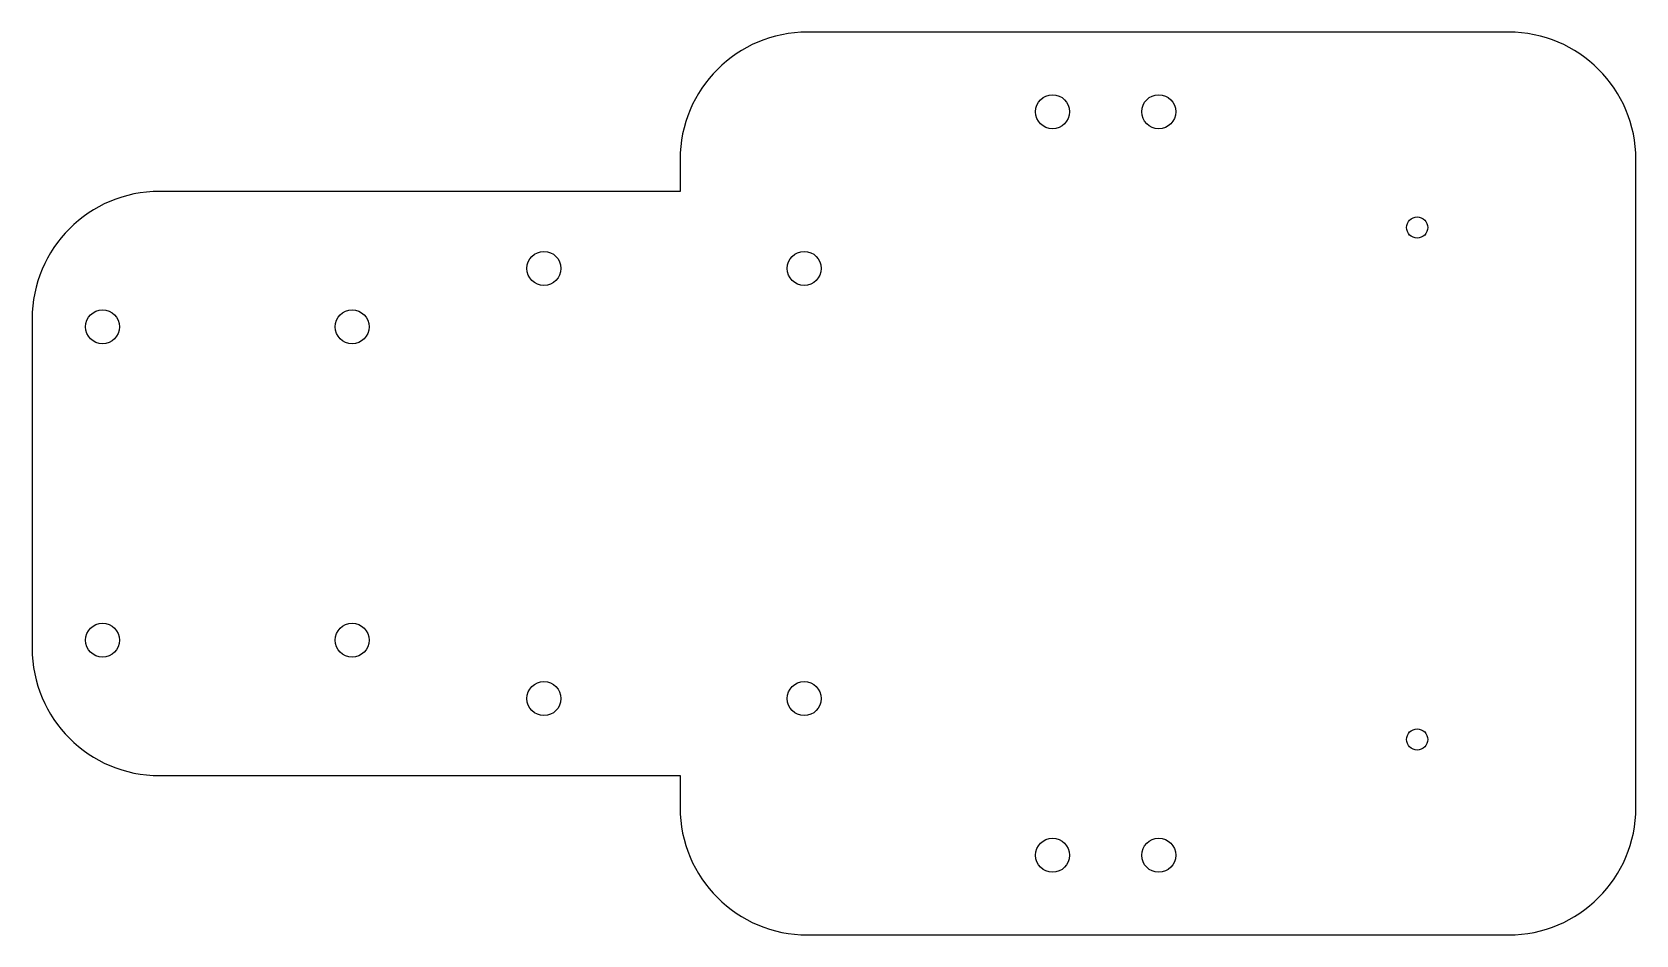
# Model space of a CAD drawing. Extents: x -114 to 37, y -20 to 65.
import ezdxf

# ---------------------------------------------------------------- set-up
doc = ezdxf.new("R2010")
doc.units = 0
doc.layers.add('MODELSKETCH_VISIBLE', color=7, linetype='CONTINUOUS')

msp = doc.modelspace()

# ---------------------------------------------------------------- linework, layer by layer
at = {"layer": 'MODELSKETCH_VISIBLE'}
for p, q in [((25.33, 65.13), (-40.67, 65.13)), ((-52.67, 53.13), (-52.67, 50.13)), ((37.33, -7.87), (37.33, 53.13)), ((-52.67, 50.13), (-101.67, 50.13)), ((-113.67, 38.13), (-113.67, 7.13)), ((-101.67, -4.87), (-52.67, -4.87)), ((-52.67, -4.87), (-52.67, -7.87)), ((-40.67, -19.87), (25.33, -19.87))]:
    msp.add_line(p, q, dxfattribs=at)
for centre, radius in [((-17.6, 57.63), 1.6), ((-7.6, 57.63), 1.6), ((16.73, 46.73), 1), ((-65.48, 42.88), 1.6), ((-40.98, 42.88), 1.6), ((-107.04, 37.38), 1.6), ((-83.54, 37.38), 1.6), ((-107.04, 7.88), 1.6), ((-83.54, 7.88), 1.6), ((-65.48, 2.38), 1.6), ((-40.98, 2.38), 1.6), ((16.73, -1.47), 1), ((-17.6, -12.37), 1.6), ((-7.6, -12.37), 1.6)]:
    msp.add_circle(centre, radius, dxfattribs=at)
for centre, start, end in [((-40.67, 53.13), 90, 180), ((25.33, 53.13), 0, 90), ((-101.67, 38.13), 90, 180), ((-101.67, 7.13), 180, 270), ((-40.67, -7.87), 180, 270), ((25.33, -7.87), 270, 0)]:
    msp.add_arc(centre, 12, start, end, dxfattribs=at)

doc.saveas('drawing.dxf')
